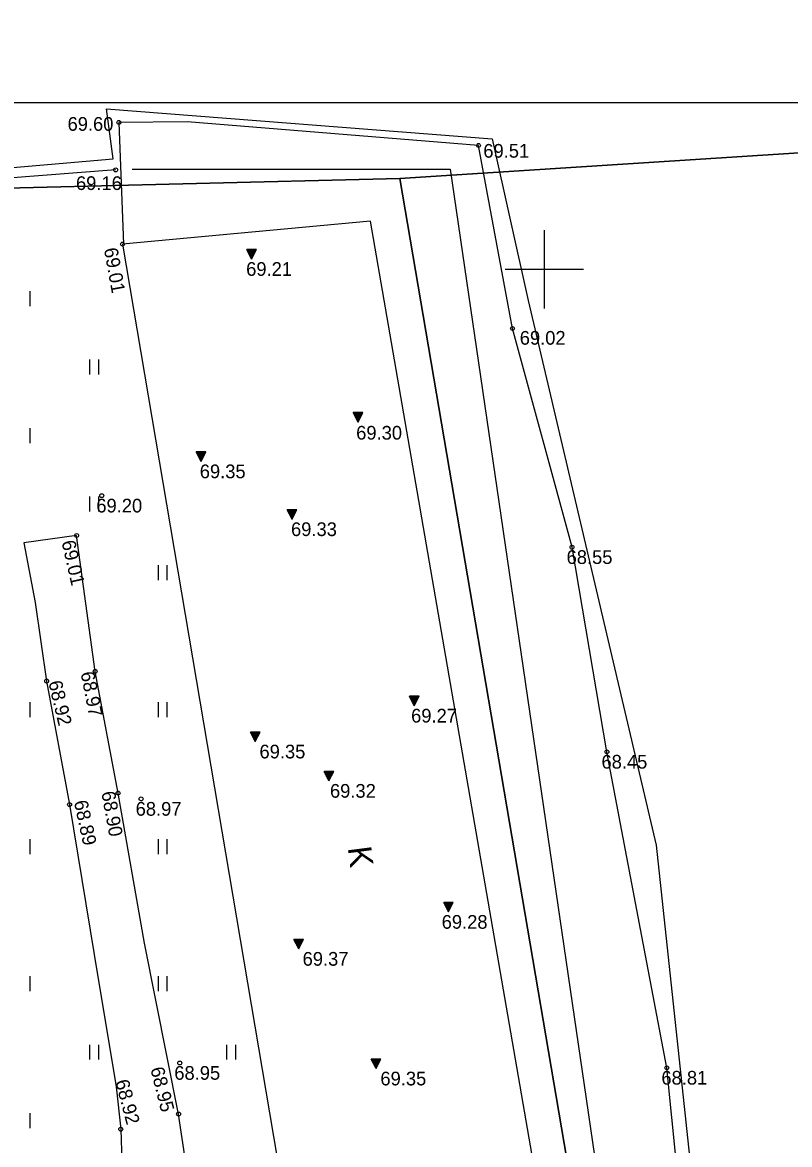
# Model space of a CAD drawing. Extents: x 635748 to 636239, y 6468720 to 6469065.
# Drawn here: x 636023.3 to 636062.5, y 6468905.3 to 6468962.6 of the extents above; entities that cross this region are included whole.
import ezdxf

# ---------------------------------------------------------------- set-up
doc = ezdxf.new("R2010")
doc.units = 0
for name, color, linetype in [('AED', 7, 'Continuous'), ('HALJASTUS', 7, 'Continuous'), ('HOONE', 7, 'Continuous'), ('HOONEDET', 7, 'Continuous'), ('KORGUS-EH2000', 7, 'Continuous'), ('MOOTPIIR', 7, 'Continuous'), ('PIIR', 7, 'Continuous'), ('PUU', 7, 'Continuous'), ('TEE', 7, 'Continuous'), ('VORK', 7, 'Continuous'), ('VORMISTUS', 7, 'Continuous')]:
    doc.layers.add(name, color=color, linetype=linetype)

msp = doc.modelspace()

# ---------------------------------------------------------------- linework, layer by layer
at = {"layer": 'AED'}
msp.add_lwpolyline([(636028.11, 6468955.075), (636015.157, 6468954.07), (635995.666, 6468952.538), (635979.458, 6468951.244)], dxfattribs=at)
at = {"layer": 'HALJASTUS'}
for p, q in [((636023.728, 6468948.881), (636023.728, 6468948.119)), ((636026.772, 6468945.381), (636026.772, 6468944.619)), ((636027.228, 6468945.381), (636027.228, 6468944.619)), ((636023.728, 6468941.881), (636023.728, 6468941.119)), ((636026.772, 6468938.381), (636026.772, 6468937.619)), ((636027.228, 6468938.381), (636027.228, 6468937.619)), ((636030.272, 6468934.881), (636030.272, 6468934.119)), ((636030.728, 6468934.881), (636030.728, 6468934.119)), ((636023.728, 6468927.881), (636023.728, 6468927.119)), ((636030.272, 6468927.881), (636030.272, 6468927.119)), ((636030.728, 6468927.881), (636030.728, 6468927.119)), ((636023.728, 6468920.881), (636023.728, 6468920.119)), ((636030.272, 6468920.881), (636030.272, 6468920.119)), ((636030.728, 6468920.881), (636030.728, 6468920.119)), ((636023.728, 6468913.881), (636023.728, 6468913.119)), ((636030.272, 6468913.881), (636030.272, 6468913.119)), ((636030.728, 6468913.881), (636030.728, 6468913.119)), ((636026.772, 6468910.381), (636026.772, 6468909.619)), ((636027.228, 6468910.381), (636027.228, 6468909.619)), ((636033.772, 6468910.381), (636033.772, 6468909.619)), ((636034.228, 6468910.381), (636034.228, 6468909.619)), ((636023.728, 6468906.881), (636023.728, 6468906.119))]:
    msp.add_line(p, q, dxfattribs=at)
msp.add_lwpolyline([(636057.832, 6468893.628), (636056.262, 6468909.196), (636053.2, 6468925.342), (636051.419, 6468935.798), (636048.378, 6468946.971), (636046.641, 6468956.325), (636031.759, 6468957.538), (636028.273, 6468957.499), (636028.51, 6468951.288)], dxfattribs=at)
at = {"layer": 'HOONE'}
msp.add_lwpolyline([(636051.462, 6468892.708), (636041.127, 6468952.451), (636028.457, 6468951.283), (636038.607, 6468891.299), (636051.462, 6468892.708)], dxfattribs=at)
at = {"layer": 'HOONEDET'}
for p, q in [((636035.051, 6468950.519), (636034.805, 6468951.006)), ((636035.297, 6468951.006), (636034.805, 6468951.006)), ((636034.813, 6468950.989), (636035.157, 6468950.728)), ((636034.832, 6468951.006), (636035.168, 6468950.75)), ((636034.839, 6468950.938), (636035.145, 6468950.705)), ((636034.865, 6468950.887), (636035.134, 6468950.682)), ((636034.874, 6468951.006), (636035.18, 6468950.773)), ((636034.891, 6468950.836), (636035.122, 6468950.66)), ((636034.915, 6468951.006), (636035.191, 6468950.796)), ((636034.916, 6468950.785), (636035.111, 6468950.637)), ((636034.942, 6468950.734), (636035.099, 6468950.614)), ((636034.956, 6468951.006), (636035.203, 6468950.818)), ((636034.968, 6468950.682), (636035.088, 6468950.592)), ((636034.997, 6468951.006), (636035.214, 6468950.841)), ((636035.039, 6468951.006), (636035.225, 6468950.864)), ((636035.051, 6468950.519), (636035.297, 6468951.006)), ((636035.08, 6468951.006), (636035.237, 6468950.886)), ((636035.121, 6468951.006), (636035.248, 6468950.909)), ((636035.162, 6468951.006), (636035.26, 6468950.932)), ((636035.204, 6468951.006), (636035.271, 6468950.954)), ((636035.245, 6468951.006), (636035.283, 6468950.977)), ((636035.286, 6468951.006), (636035.294, 6468951)), ((636034.994, 6468950.631), (636035.076, 6468950.569)), ((636035.02, 6468950.58), (636035.065, 6468950.546)), ((636035.046, 6468950.529), (636035.053, 6468950.523)), ((636040.491, 6468942.193), (636040.245, 6468942.68)), ((636040.738, 6468942.68), (636040.245, 6468942.68)), ((636040.253, 6468942.663), (636040.597, 6468942.401)), ((636040.273, 6468942.68), (636040.608, 6468942.424)), ((636040.279, 6468942.612), (636040.585, 6468942.379)), ((636040.314, 6468942.68), (636040.62, 6468942.447)), ((636040.355, 6468942.68), (636040.631, 6468942.469)), ((636040.397, 6468942.68), (636040.643, 6468942.492)), ((636040.438, 6468942.68), (636040.654, 6468942.515)), ((636040.479, 6468942.68), (636040.666, 6468942.537)), ((636040.491, 6468942.193), (636040.738, 6468942.68)), ((636040.52, 6468942.68), (636040.677, 6468942.56)), ((636040.562, 6468942.68), (636040.689, 6468942.583)), ((636040.603, 6468942.68), (636040.7, 6468942.606)), ((636040.644, 6468942.68), (636040.712, 6468942.628)), ((636040.685, 6468942.68), (636040.723, 6468942.651)), ((636040.727, 6468942.68), (636040.735, 6468942.674)), ((636040.305, 6468942.561), (636040.574, 6468942.356)), ((636040.331, 6468942.51), (636040.563, 6468942.333)), ((636040.357, 6468942.459), (636040.551, 6468942.311)), ((636040.383, 6468942.407), (636040.54, 6468942.288)), ((636040.409, 6468942.356), (636040.528, 6468942.265)), ((636040.435, 6468942.305), (636040.517, 6468942.243)), ((636040.46, 6468942.254), (636040.505, 6468942.22)), ((636040.486, 6468942.203), (636040.494, 6468942.197)), ((636032.468, 6468940.179), (636032.222, 6468940.666)), ((636032.714, 6468940.666), (636032.222, 6468940.666)), ((636032.23, 6468940.649), (636032.574, 6468940.388)), ((636032.249, 6468940.666), (636032.585, 6468940.41)), ((636032.256, 6468940.598), (636032.562, 6468940.365)), ((636032.282, 6468940.547), (636032.551, 6468940.342)), ((636032.291, 6468940.666), (636032.597, 6468940.433)), ((636032.308, 6468940.496), (636032.539, 6468940.32)), ((636032.332, 6468940.666), (636032.608, 6468940.456)), ((636032.333, 6468940.445), (636032.528, 6468940.297)), ((636032.359, 6468940.394), (636032.516, 6468940.274)), ((636032.373, 6468940.666), (636032.62, 6468940.478)), ((636032.385, 6468940.342), (636032.505, 6468940.252)), ((636032.414, 6468940.666), (636032.631, 6468940.501)), ((636032.456, 6468940.666), (636032.642, 6468940.524)), ((636032.468, 6468940.179), (636032.714, 6468940.666)), ((636032.497, 6468940.666), (636032.654, 6468940.546)), ((636032.538, 6468940.666), (636032.665, 6468940.569)), ((636032.579, 6468940.666), (636032.677, 6468940.592)), ((636032.621, 6468940.666), (636032.688, 6468940.614)), ((636032.662, 6468940.666), (636032.7, 6468940.637)), ((636032.703, 6468940.666), (636032.711, 6468940.66)), ((636032.411, 6468940.291), (636032.493, 6468940.229)), ((636032.437, 6468940.24), (636032.482, 6468940.206)), ((636032.463, 6468940.189), (636032.47, 6468940.183)), ((636037.118, 6468937.224), (636036.872, 6468937.711)), ((636037.364, 6468937.711), (636036.872, 6468937.711)), ((636036.88, 6468937.694), (636037.224, 6468937.433)), ((636036.899, 6468937.711), (636037.235, 6468937.455)), ((636036.906, 6468937.643), (636037.212, 6468937.41)), ((636036.932, 6468937.592), (636037.201, 6468937.387)), ((636036.941, 6468937.711), (636037.247, 6468937.478)), ((636036.958, 6468937.541), (636037.189, 6468937.365)), ((636036.982, 6468937.711), (636037.258, 6468937.501)), ((636036.983, 6468937.49), (636037.178, 6468937.342)), ((636037.023, 6468937.711), (636037.27, 6468937.523)), ((636037.064, 6468937.711), (636037.281, 6468937.546)), ((636037.106, 6468937.711), (636037.292, 6468937.569)), ((636037.118, 6468937.224), (636037.364, 6468937.711)), ((636037.147, 6468937.711), (636037.304, 6468937.591)), ((636037.188, 6468937.711), (636037.315, 6468937.614)), ((636037.229, 6468937.711), (636037.327, 6468937.637)), ((636037.271, 6468937.711), (636037.338, 6468937.659)), ((636037.312, 6468937.711), (636037.35, 6468937.682)), ((636037.353, 6468937.711), (636037.361, 6468937.705)), ((636037.009, 6468937.439), (636037.166, 6468937.319)), ((636037.035, 6468937.387), (636037.155, 6468937.297)), ((636037.061, 6468937.336), (636037.143, 6468937.274)), ((636037.087, 6468937.285), (636037.132, 6468937.251)), ((636037.113, 6468937.234), (636037.12, 6468937.228)), ((636043.358, 6468927.697), (636043.112, 6468928.184)), ((636043.604, 6468928.184), (636043.112, 6468928.184)), ((636043.12, 6468928.167), (636043.464, 6468927.906)), ((636043.139, 6468928.184), (636043.475, 6468927.928)), ((636043.146, 6468928.116), (636043.452, 6468927.883)), ((636043.172, 6468928.065), (636043.441, 6468927.86)), ((636043.181, 6468928.184), (636043.487, 6468927.951)), ((636043.198, 6468928.014), (636043.429, 6468927.838)), ((636043.222, 6468928.184), (636043.498, 6468927.974)), ((636043.223, 6468927.963), (636043.418, 6468927.815)), ((636043.249, 6468927.912), (636043.406, 6468927.792)), ((636043.263, 6468928.184), (636043.51, 6468927.996)), ((636043.275, 6468927.86), (636043.395, 6468927.77)), ((636043.301, 6468927.809), (636043.383, 6468927.747)), ((636043.304, 6468928.184), (636043.521, 6468928.019)), ((636043.327, 6468927.758), (636043.372, 6468927.724)), ((636043.346, 6468928.184), (636043.532, 6468928.042)), ((636043.353, 6468927.707), (636043.36, 6468927.701)), ((636043.358, 6468927.697), (636043.604, 6468928.184)), ((636043.387, 6468928.184), (636043.544, 6468928.064)), ((636043.428, 6468928.184), (636043.555, 6468928.087)), ((636043.469, 6468928.184), (636043.567, 6468928.11)), ((636043.511, 6468928.184), (636043.578, 6468928.132)), ((636043.552, 6468928.184), (636043.59, 6468928.155)), ((636043.593, 6468928.184), (636043.601, 6468928.178)), ((636035.236, 6468925.863), (636034.99, 6468926.35)), ((636035.482, 6468926.35), (636034.99, 6468926.35)), ((636034.998, 6468926.333), (636035.342, 6468926.072)), ((636035.017, 6468926.35), (636035.353, 6468926.094)), ((636035.024, 6468926.282), (636035.33, 6468926.049)), ((636035.05, 6468926.231), (636035.319, 6468926.026)), ((636035.059, 6468926.35), (636035.365, 6468926.117)), ((636035.076, 6468926.18), (636035.307, 6468926.004)), ((636035.1, 6468926.35), (636035.376, 6468926.14)), ((636035.101, 6468926.129), (636035.296, 6468925.981)), ((636035.127, 6468926.078), (636035.284, 6468925.958)), ((636035.141, 6468926.35), (636035.388, 6468926.162)), ((636035.153, 6468926.026), (636035.273, 6468925.936)), ((636035.182, 6468926.35), (636035.399, 6468926.185)), ((636035.224, 6468926.35), (636035.41, 6468926.208)), ((636035.236, 6468925.863), (636035.482, 6468926.35)), ((636035.265, 6468926.35), (636035.422, 6468926.23)), ((636035.306, 6468926.35), (636035.433, 6468926.253)), ((636035.347, 6468926.35), (636035.445, 6468926.276)), ((636035.389, 6468926.35), (636035.456, 6468926.298)), ((636035.43, 6468926.35), (636035.468, 6468926.321)), ((636035.471, 6468926.35), (636035.479, 6468926.344)), ((636035.179, 6468925.975), (636035.261, 6468925.913)), ((636035.205, 6468925.924), (636035.25, 6468925.89)), ((636035.231, 6468925.873), (636035.238, 6468925.867)), ((636039.002, 6468923.855), (636038.756, 6468924.342)), ((636039.248, 6468924.342), (636038.756, 6468924.342)), ((636038.764, 6468924.325), (636039.108, 6468924.064)), ((636038.783, 6468924.342), (636039.119, 6468924.086)), ((636038.79, 6468924.274), (636039.096, 6468924.041)), ((636038.825, 6468924.342), (636039.131, 6468924.109)), ((636038.866, 6468924.342), (636039.142, 6468924.132)), ((636038.907, 6468924.342), (636039.154, 6468924.154)), ((636038.948, 6468924.342), (636039.165, 6468924.177)), ((636038.99, 6468924.342), (636039.176, 6468924.2)), ((636039.002, 6468923.855), (636039.248, 6468924.342)), ((636039.031, 6468924.342), (636039.188, 6468924.222)), ((636039.072, 6468924.342), (636039.199, 6468924.245)), ((636039.113, 6468924.342), (636039.211, 6468924.268)), ((636039.155, 6468924.342), (636039.222, 6468924.29)), ((636039.196, 6468924.342), (636039.234, 6468924.313)), ((636039.237, 6468924.342), (636039.245, 6468924.336)), ((636038.816, 6468924.223), (636039.085, 6468924.018)), ((636038.842, 6468924.172), (636039.073, 6468923.996)), ((636038.867, 6468924.121), (636039.062, 6468923.973)), ((636038.893, 6468924.07), (636039.05, 6468923.95)), ((636038.919, 6468924.018), (636039.039, 6468923.928)), ((636038.945, 6468923.967), (636039.027, 6468923.905)), ((636038.971, 6468923.916), (636039.016, 6468923.882)), ((636038.997, 6468923.865), (636039.004, 6468923.859)), ((636045.109, 6468917.161), (636044.863, 6468917.648)), ((636045.355, 6468917.648), (636044.863, 6468917.648)), ((636044.871, 6468917.631), (636045.215, 6468917.37)), ((636044.89, 6468917.648), (636045.226, 6468917.392)), ((636044.897, 6468917.58), (636045.203, 6468917.347)), ((636044.923, 6468917.529), (636045.192, 6468917.324)), ((636044.932, 6468917.648), (636045.238, 6468917.415)), ((636044.949, 6468917.478), (636045.18, 6468917.302)), ((636044.973, 6468917.648), (636045.249, 6468917.438)), ((636044.974, 6468917.427), (636045.169, 6468917.279)), ((636045.014, 6468917.648), (636045.261, 6468917.46)), ((636045.055, 6468917.648), (636045.272, 6468917.483)), ((636045.097, 6468917.648), (636045.283, 6468917.506)), ((636045.109, 6468917.161), (636045.355, 6468917.648)), ((636045.138, 6468917.648), (636045.295, 6468917.528)), ((636045.179, 6468917.648), (636045.306, 6468917.551)), ((636045.22, 6468917.648), (636045.318, 6468917.574)), ((636045.262, 6468917.648), (636045.329, 6468917.596)), ((636045.303, 6468917.648), (636045.341, 6468917.619)), ((636045.344, 6468917.648), (636045.352, 6468917.642)), ((636045, 6468917.376), (636045.157, 6468917.256)), ((636045.026, 6468917.324), (636045.146, 6468917.234)), ((636045.052, 6468917.273), (636045.134, 6468917.211)), ((636045.078, 6468917.222), (636045.123, 6468917.188)), ((636045.104, 6468917.171), (636045.111, 6468917.165)), ((636037.462, 6468915.272), (636037.216, 6468915.759)), ((636037.708, 6468915.759), (636037.216, 6468915.759)), ((636037.224, 6468915.742), (636037.568, 6468915.481)), ((636037.243, 6468915.759), (636037.579, 6468915.503)), ((636037.25, 6468915.691), (636037.556, 6468915.458)), ((636037.285, 6468915.759), (636037.591, 6468915.526)), ((636037.326, 6468915.759), (636037.602, 6468915.549)), ((636037.367, 6468915.759), (636037.614, 6468915.571)), ((636037.408, 6468915.759), (636037.625, 6468915.594)), ((636037.45, 6468915.759), (636037.636, 6468915.617)), ((636037.462, 6468915.272), (636037.708, 6468915.759)), ((636037.491, 6468915.759), (636037.648, 6468915.639)), ((636037.532, 6468915.759), (636037.659, 6468915.662)), ((636037.573, 6468915.759), (636037.671, 6468915.685)), ((636037.615, 6468915.759), (636037.682, 6468915.707)), ((636037.656, 6468915.759), (636037.694, 6468915.73)), ((636037.697, 6468915.759), (636037.705, 6468915.753)), ((636037.276, 6468915.64), (636037.545, 6468915.435)), ((636037.302, 6468915.589), (636037.533, 6468915.413)), ((636037.327, 6468915.538), (636037.522, 6468915.39)), ((636037.353, 6468915.487), (636037.51, 6468915.367)), ((636037.379, 6468915.435), (636037.499, 6468915.345)), ((636037.405, 6468915.384), (636037.487, 6468915.322)), ((636037.431, 6468915.333), (636037.476, 6468915.299)), ((636037.457, 6468915.282), (636037.464, 6468915.276)), ((636041.412, 6468909.157), (636041.166, 6468909.644)), ((636041.658, 6468909.644), (636041.166, 6468909.644)), ((636041.174, 6468909.627), (636041.518, 6468909.366)), ((636041.193, 6468909.644), (636041.529, 6468909.388)), ((636041.2, 6468909.576), (636041.506, 6468909.343)), ((636041.226, 6468909.525), (636041.495, 6468909.32)), ((636041.235, 6468909.644), (636041.541, 6468909.411)), ((636041.252, 6468909.474), (636041.483, 6468909.298)), ((636041.276, 6468909.644), (636041.552, 6468909.434)), ((636041.277, 6468909.423), (636041.472, 6468909.275)), ((636041.303, 6468909.372), (636041.46, 6468909.252)), ((636041.317, 6468909.644), (636041.564, 6468909.456)), ((636041.358, 6468909.644), (636041.575, 6468909.479)), ((636041.4, 6468909.644), (636041.586, 6468909.502)), ((636041.412, 6468909.157), (636041.658, 6468909.644)), ((636041.441, 6468909.644), (636041.598, 6468909.524)), ((636041.482, 6468909.644), (636041.609, 6468909.547)), ((636041.523, 6468909.644), (636041.621, 6468909.57)), ((636041.565, 6468909.644), (636041.632, 6468909.592)), ((636041.606, 6468909.644), (636041.644, 6468909.615)), ((636041.647, 6468909.644), (636041.655, 6468909.638)), ((636041.329, 6468909.32), (636041.449, 6468909.23)), ((636041.355, 6468909.269), (636041.437, 6468909.207)), ((636041.381, 6468909.218), (636041.426, 6468909.184)), ((636041.407, 6468909.167), (636041.414, 6468909.161))]:
    msp.add_line(p, q, dxfattribs=at)
at = {"layer": 'KORGUS-EH2000'}
for centre in [(636028.273, 6468957.499), (636046.641, 6468956.325), (636028.11, 6468955.075), (636028.457, 6468951.283), (636048.378, 6468946.971), (636027.397, 6468938.429), (636026.113, 6468936.396), (636051.419, 6468935.798), (636027.06, 6468929.455), (636024.581, 6468928.959), (636053.2, 6468925.342), (636028.232, 6468923.234), (636025.752, 6468922.648), (636029.405, 6468922.936), (636031.38, 6468909.444), (636056.262, 6468909.196), (636031.321, 6468906.838), (636028.367, 6468906.061)]:
    msp.add_circle(centre, 0.1, dxfattribs=at)
at = {"layer": 'MOOTPIIR'}
msp.add_lwpolyline([(635963.797, 6468853.17), (635962.88, 6468858.144), (635961.721, 6468873.177), (635956.056, 6468949.615), (635980.073, 6468951.494), (636027.988, 6468955.636), (636027.632, 6468958.198), (636047.34, 6468956.664), (636049.173, 6468948.4), (636055.717, 6468920.577), (636058.746, 6468892.268), (636060.392, 6468880.002), (636065.178, 6468864.37), (636062.037, 6468853.525), (636058.223, 6468853.45), (636055.38, 6468856.367), (636037.617, 6468856.442), (636035.448, 6468852.216), (635996.294, 6468853.974), (635965.33, 6468852.759)], close=True, dxfattribs=at)
at = {"layer": 'PIIR'}
for points in [[(636025.43, 6469006.96), (636125.53, 6469009.99), (636235.71, 6469015.82), (636238.94, 6468967.67), (636197.12, 6468964.74), (636132.96, 6468960.44), (636042.63, 6468954.63), (636020.43, 6468954.09), (635978.78, 6468951.12), (635966.79, 6469001.27), (635977.49, 6469002.55), (636020.86, 6469005.32), (636017.55, 6469063.63), (636023.64, 6469064.62)], [(636059.27, 6468856.82), (636042.63, 6468954.63), (636132.96, 6468960.44), (636160.36, 6468719.71), (636066.95, 6468724.12), (636066.4, 6468757.09), (636066.19, 6468767.92), (636018.42, 6468770.05), (635975.48, 6468771.97), (635976.76, 6468812.84), (635977.74, 6468837.91), (635977.89, 6468841.82), (636061.04, 6468846.44)], [(635963.47, 6468858.52), (635956.42, 6468949.54), (635978.78, 6468951.12), (636020.43, 6468954.09), (636042.63, 6468954.63), (636059.27, 6468856.82)]]:
    msp.add_lwpolyline(points, close=True, dxfattribs=at)
at = {"layer": 'PUU'}
msp.add_lwpolyline([(636028.954, 6468955.107), (636045.2, 6468955.117), (636053.916, 6468895.509)], dxfattribs=at)
at = {"layer": 'TEE'}
msp.add_lwpolyline([(636032.116, 6468901.524), (636031.321, 6468906.838), (636029.584, 6468915.572), (636028.232, 6468923.234), (636027.06, 6468929.455), (636026.113, 6468936.396), (636023.419, 6468936.029), (636023.995, 6468932.97), (636024.581, 6468928.959), (636025.752, 6468922.648), (636027.015, 6468914.986), (636028.127, 6468908.23), (636028.367, 6468906.061), (636028.427, 6468904.391)], dxfattribs=at)
at = {"layer": 'VORK'}
for p, q in [((636050, 6468952), (636050, 6468948)), ((636048, 6468950), (636052, 6468950))]:
    msp.add_line(p, q, dxfattribs=at)
at = {"layer": 'VORMISTUS'}
msp.add_lwpolyline([(636126.841, 6468958.519), (636126.841, 6468817.885), (635932.795, 6468817.885), (635932.795, 6468958.519)], close=True, dxfattribs=at)

# ---------------------------------------------------------------- texts
at = {"layer": 'HOONE'}
msp.add_text('K', height=1.2, rotation=277.39401, dxfattribs=at).set_placement((636039.959, 6468920.443))
at = {"layer": 'HOONEDET'}
for s, p in [('69.21', (636034.774, 6468949.662)), ('69.30', (636040.393, 6468941.295)), ('69.35', (636032.403, 6468939.322)), ('69.33', (636037.065, 6468936.367)), ('69.27', (636043.199, 6468926.84)), ('69.35', (636035.454, 6468925.006)), ('69.32', (636039.055, 6468922.998)), ('69.28', (636044.761, 6468916.304)), ('69.37', (636037.657, 6468914.415)), ('69.35', (636041.63, 6468908.3))]:
    msp.add_text(s, height=0.7, dxfattribs=at).set_placement(p)
at = {"layer": 'KORGUS-EH2000'}
for s, p in [('69.60', (636025.65, 6468957.074)), ('69.51', (636046.888, 6468955.699)), ('69.16', (636026.081, 6468954.048)), ('69.02', (636048.749, 6468946.144)), ('69.20', (636027.12, 6468937.572)), ('68.55', (636051.142, 6468934.941)), ('68.45', (636052.923, 6468924.485)), ('68.97', (636029.128, 6468922.079)), ('68.95', (636031.103, 6468908.587)), ('68.81', (636055.985, 6468908.339))]:
    msp.add_text(s, height=0.7, dxfattribs=at).set_placement(p)
for s, rotation, p in [('69.01', 280.20397, (636027.505, 6468951.038)), ('69.01', 282.80427, (636025.339, 6468936.072)), ('68.97', 281.13631, (636026.313, 6468929.379)), ('68.92', 283.35534, (636024.663, 6468928.901)), ('68.90', 280.30485, (636027.374, 6468923.271)), ('68.89', 282.20047, (636025.97, 6468922.795)), ('68.95', 284.03624, (636029.875, 6468909.155)), ('68.92', 284.77455, (636028.082, 6468908.504))]:
    msp.add_text(s, height=0.7, rotation=rotation, dxfattribs=at).set_placement(p)

doc.saveas('drawing.dxf')
